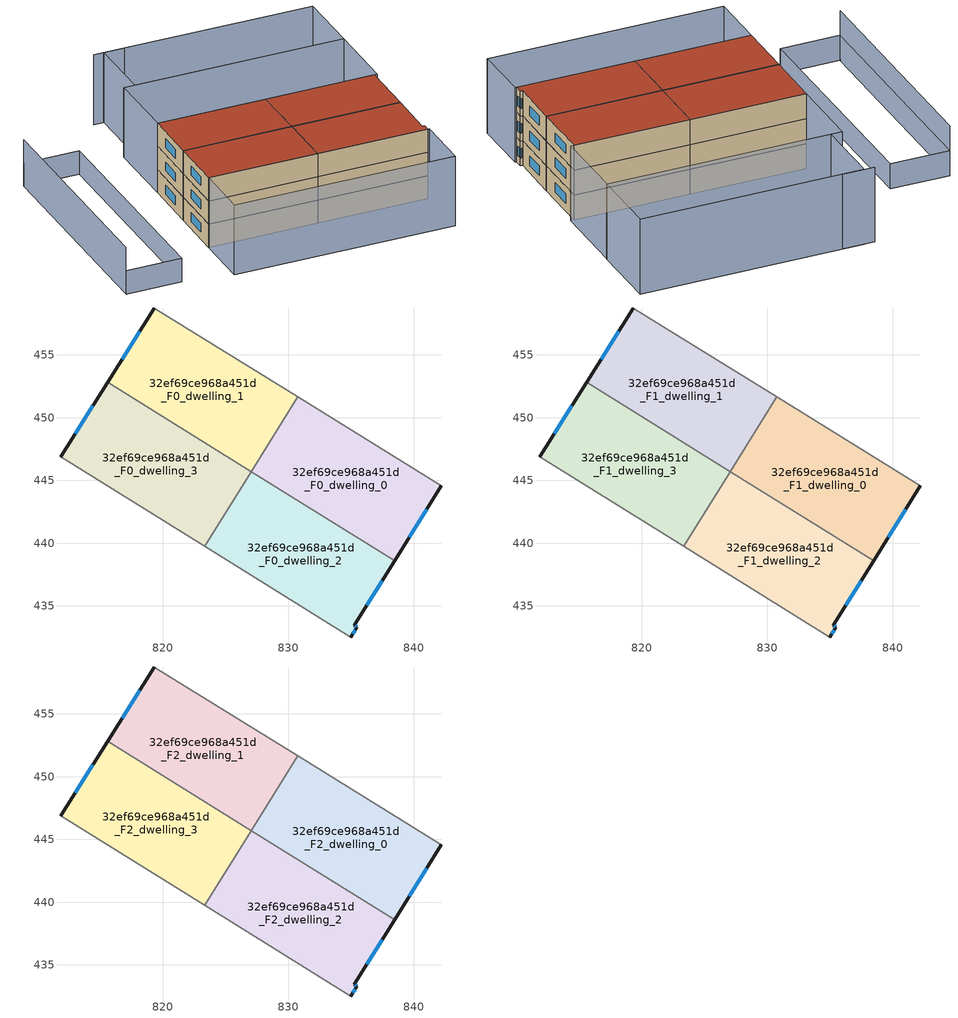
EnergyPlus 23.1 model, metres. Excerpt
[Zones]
32ef69ce968a451d_F0_dwelling_0
 floor ground (EU_floor_Construction): 842.19,444.56 838.47,438.6 827.04,445.69 830.75,451.66 z0
 wall outside (EU_wall_Construction): 838.47,438.6 842.19,444.56 z0:3
 wall adiabatic (EU_wall_Construction): 842.19,444.56 830.75,451.66 z0:3
 wall to 32ef69ce968a451d_F0_dwelling_2 (EU_wall_Construction): 827.04,445.69 838.47,438.6 z0:3
 wall to 32ef69ce968a451d_F0_dwelling_1 (EU_wall_Construction): 830.75,451.66 827.04,445.69 z0:3
 window (EU_Window_Construction): 839.63,440.46 841.03,442.7 z0.93:2.07
32ef69ce968a451d_F0_dwelling_1
 floor ground (EU_floor_Construction): 830.75,451.66 827.04,445.69 815.59,452.81 819.32,458.75 z0
 wall outside (EU_wall_Construction): 819.32,458.75 815.59,452.81 z0:3
 wall adiabatic (EU_wall_Construction): 830.75,451.66 819.32,458.75 z0:3
 wall to 32ef69ce968a451d_F0_dwelling_3 (EU_wall_Construction): 815.59,452.81 827.03,445.7 z0:3
 wall to 32ef69ce968a451d_F0_dwelling_2 (EU_wall_Construction): 827.03,445.7 827.04,445.69 z0:3
 window (EU_Window_Construction): 818.16,456.9 816.75,454.66 z0.93:2.07
32ef69ce968a451d_F0_dwelling_2
 floor ground (EU_floor_Construction): 838.47,438.6 835.25,433.45 835.47,433.31 834.98,432.52 823.33,439.75 827.03,445.7 z0
 wall outside (EU_wall_Construction): 834.98,432.52 835.47,433.31 835.25,433.45 838.47,438.6 z0:3
 wall adiabatic (EU_wall_Construction): 823.33,439.75 834.98,432.52 z0:3
 wall to 32ef69ce968a451d_F0_dwelling_3 (EU_wall_Construction): 827.03,445.7 823.33,439.75 z0:3
 window (EU_Window_Construction): 836.25,435.05 837.46,436.99 / 835.4,433.35 835.32,433.4 / 835.13,432.77 835.32,433.06 z0.93:2.07
32ef69ce968a451d_F0_dwelling_3
 floor ground (EU_floor_Construction): 827.03,445.7 823.33,439.75 811.86,446.88 815.59,452.81 z0
 wall outside (EU_wall_Construction): 815.59,452.81 811.86,446.88 z0:3
 wall adiabatic (EU_wall_Construction): 811.86,446.88 823.33,439.75 z0:3
 window (EU_Window_Construction): 814.42,450.96 813.02,448.73 z0.93:2.07
32ef69ce968a451d_F1_dwelling_0
 floor to 32ef69ce968a451d_F0_dwelling_0 (EU_floor_Construction): 842.19,444.56 838.47,438.6 827.04,445.69 830.75,451.66 z3
 wall outside (EU_wall_Construction): 838.47,438.6 842.19,444.56 z3:6
 wall adiabatic (EU_wall_Construction): 842.19,444.56 830.75,451.66 z3:6
 wall to 32ef69ce968a451d_F1_dwelling_2 (EU_wall_Construction): 827.04,445.69 838.47,438.6 z3:6
 wall to 32ef69ce968a451d_F1_dwelling_1 (EU_wall_Construction): 830.75,451.66 827.04,445.69 z3:6
 window (EU_Window_Construction): 839.63,440.46 841.03,442.7 z3.93:5.07
32ef69ce968a451d_F1_dwelling_1
 floor to 32ef69ce968a451d_F0_dwelling_1 (EU_floor_Construction): 830.75,451.66 827.04,445.69 815.59,452.81 819.32,458.75 z3
 wall outside (EU_wall_Construction): 819.32,458.75 815.59,452.81 z3:6
 wall adiabatic (EU_wall_Construction): 830.75,451.66 819.32,458.75 z3:6
 wall to 32ef69ce968a451d_F1_dwelling_3 (EU_wall_Construction): 815.59,452.81 827.03,445.7 z3:6
 wall to 32ef69ce968a451d_F1_dwelling_2 (EU_wall_Construction): 827.03,445.7 827.04,445.69 z3:6
 window (EU_Window_Construction): 818.16,456.9 816.75,454.66 z3.93:5.07
32ef69ce968a451d_F1_dwelling_2
 floor to 32ef69ce968a451d_F0_dwelling_2 (EU_floor_Construction): 838.47,438.6 835.25,433.45 835.47,433.31 834.98,432.52 823.33,439.75 827.03,445.7 z3
 wall outside (EU_wall_Construction): 834.98,432.52 835.47,433.31 835.25,433.45 838.47,438.6 z3:6
 wall adiabatic (EU_wall_Construction): 823.33,439.75 834.98,432.52 z3:6
 wall to 32ef69ce968a451d_F1_dwelling_3 (EU_wall_Construction): 827.03,445.7 823.33,439.75 z3:6
 window (EU_Window_Construction): 836.25,435.05 837.46,436.99 / 835.4,433.35 835.32,433.4 / 835.13,432.77 835.32,433.06 z3.93:5.07
32ef69ce968a451d_F1_dwelling_3
 floor to 32ef69ce968a451d_F0_dwelling_3 (EU_floor_Construction): 827.03,445.7 823.33,439.75 811.86,446.88 815.59,452.81 z3
 wall outside (EU_wall_Construction): 815.59,452.81 811.86,446.88 z3:6
 wall adiabatic (EU_wall_Construction): 811.86,446.88 823.33,439.75 z3:6
 window (EU_Window_Construction): 814.42,450.96 813.02,448.73 z3.93:5.07
32ef69ce968a451d_F2_dwelling_0
 floor to 32ef69ce968a451d_F1_dwelling_0 (EU_floor_Construction): 842.19,444.56 838.47,438.6 827.04,445.69 830.75,451.66 z6
 wall outside (EU_wall_Construction): 838.47,438.6 842.19,444.56 z6:9
 wall adiabatic (EU_wall_Construction): 842.19,444.56 830.75,451.66 z6:9
 wall to 32ef69ce968a451d_F2_dwelling_2 (EU_wall_Construction): 827.04,445.69 838.47,438.6 z6:9
 wall to 32ef69ce968a451d_F2_dwelling_1 (EU_wall_Construction): 830.75,451.66 827.04,445.69 z6:9
 window (EU_Window_Construction): 839.63,440.46 841.03,442.7 z6.93:8.07
 roof outside (EU_roof_Construction): 838.47,438.6 842.19,444.56 830.75,451.66 827.04,445.69 z9
32ef69ce968a451d_F2_dwelling_1
 floor to 32ef69ce968a451d_F1_dwelling_1 (EU_floor_Construction): 830.75,451.66 827.04,445.69 815.59,452.81 819.32,458.75 z6
 wall outside (EU_wall_Construction): 819.32,458.75 815.59,452.81 z6:9
 wall adiabatic (EU_wall_Construction): 830.75,451.66 819.32,458.75 z6:9
 wall to 32ef69ce968a451d_F2_dwelling_3 (EU_wall_Construction): 815.59,452.81 827.03,445.7 z6:9
 wall to 32ef69ce968a451d_F2_dwelling_2 (EU_wall_Construction): 827.03,445.7 827.04,445.69 z6:9
 window (EU_Window_Construction): 818.16,456.9 816.75,454.66 z6.93:8.07
 roof outside (EU_roof_Construction): 827.04,445.69 830.75,451.66 819.32,458.75 815.59,452.81 z9
32ef69ce968a451d_F2_dwelling_2
 floor to 32ef69ce968a451d_F1_dwelling_2 (EU_floor_Construction): 838.47,438.6 835.25,433.45 835.47,433.31 834.98,432.52 823.33,439.75 827.03,445.7 z6
 wall outside (EU_wall_Construction): 834.98,432.52 835.47,433.31 835.25,433.45 838.47,438.6 z6:9
 wall adiabatic (EU_wall_Construction): 823.33,439.75 834.98,432.52 z6:9
 wall to 32ef69ce968a451d_F2_dwelling_3 (EU_wall_Construction): 827.03,445.7 823.33,439.75 z6:9
 window (EU_Window_Construction): 836.25,435.05 837.46,436.99 / 835.4,433.35 835.32,433.4 / 835.13,432.77 835.32,433.06 z6.93:8.07
 roof outside (EU_roof_Construction): 835.47,433.31 835.25,433.45 838.47,438.6 827.03,445.7 823.33,439.75 834.98,432.52 z9
32ef69ce968a451d_F2_dwelling_3
 floor to 32ef69ce968a451d_F1_dwelling_3 (EU_floor_Construction): 827.03,445.7 823.33,439.75 811.86,446.88 815.59,452.81 z6
 wall outside (EU_wall_Construction): 815.59,452.81 811.86,446.88 z6:9
 wall adiabatic (EU_wall_Construction): 811.86,446.88 823.33,439.75 z6:9
 window (EU_Window_Construction): 814.42,450.96 813.02,448.73 z6.93:8.07
 roof outside (EU_roof_Construction): 823.33,439.75 827.03,445.7 815.59,452.81 811.86,446.88 z9
shading: 851.74,459.2 828.63,473.56 / 847.34,452.11 825.27,465.8 / 825.27,465.8 829.68,472.91 / 829.68,472.91 851.75,459.22 / 851.75,459.22 847.34,452.11 / 811.84,446.89 835.13,432.43 / 835.13,432.43 831.46,426.51 / 831.46,426.51 808.17,440.97 / 808.17,440.97 811.84,446.89 / 842.52,444.36 819.32,458.74 / 819.32,458.74 824.13,466.5 / 824.13,466.5 847.33,452.12 / 847.33,452.12 842.52,444.36 z0:9; 797.7,448.71 812.25,472.18 / 812.25,472.18 818.12,468.54 / 818.12,468.54 803.56,445.07 / 803.56,445.07 797.7,448.71 z0:3; 812.24,472.17 797.75,448.8 z0:6
[Building]
EU S2 Campaign: North Axis=0; Terrain=City; Solar Distribution=FullExterior
[Site:Location]
Montreal-Trudeau.Intl.AP: Latitude=45.4667; Longitude=-73.75; Time Zone=-5; Elevation=36
[SizingPeriod:WeatherFileDays]
AnnualSizingPeriod: Begin Month=1; Begin Day of Month=1; End Month=12; End Day of Month=31; Day of Week for Start Day=Monday; Use Weather File Daylight Saving Period=No; Use Weather File Rain and Snow Indicators=No
[MATERIAL]
EU_InternalMass_Material: Roughness=MediumRough; Thickness=0.1; Conductivity=1; Density=1800; Specific Heat=900; Thermal Absorptance=0.9; Solar Absorptance=0.7; Visible Absorptance=0.7
[MATERIAL:NOMASS] Roughness=MediumRough; Thermal Absorptance=0.9; Solar Absorptance=0.7; Visible Absorptance=0.7
Name | Thermal Resistance
EU_wall_NoMass; EU_floor_NoMass | 1.36485
EU_roof_NoMass | 2.55992
[WINDOWMATERIAL:SIMPLEGLAZINGSYSTEM]
EU_Window_SimpleGlazing: UFactor=3.92339; Solar Heat Gain Coefficient=0.8; Visible Transmittance=0.8
[CONSTRUCTION]
EU_wall_Construction: EU_wall_NoMass
EU_roof_Construction: EU_roof_NoMass
EU_floor_Construction: EU_floor_NoMass
EU_Window_Construction: EU_Window_SimpleGlazing
EU_InternalMass_Construction: EU_InternalMass_Material
[ZONE] Type=1; Multiplier=1; Ceiling Height=autocalculate; Floor Area=autocalculate; Part of Total Floor Area=Yes
Name | Volume
32ef69ce968a451d_F0_dwelling_0 | 283.45
32ef69ce968a451d_F1_dwelling_0; 32ef69ce968a451d_F2_dwelling_0 | 283.451
32ef69ce968a451d_F0_dwelling_1 | 283.461
32ef69ce968a451d_F1_dwelling_1; 32ef69ce968a451d_F2_dwelling_1 | 283.46
32ef69ce968a451d_F0_dwelling_2 | 283.474
32ef69ce968a451d_F1_dwelling_2; 32ef69ce968a451d_F2_dwelling_2 | 283.475
32ef69ce968a451d_F0_dwelling_3 | 283.473
32ef69ce968a451d_F1_dwelling_3; 32ef69ce968a451d_F2_dwelling_3 | 283.472
[INTERNALMASS] Construction=EU_InternalMass_Construction
Name | Zone or ZoneList | Surface Area
32ef69ce968a451d_F0_dwelling_0_EU_InternalMass | 32ef69ce968a451d_F0_dwelling_0 | 94.484
32ef69ce968a451d_F0_dwelling_1_EU_InternalMass | 32ef69ce968a451d_F0_dwelling_1 | 94.4868
32ef69ce968a451d_F0_dwelling_2_EU_InternalMass | 32ef69ce968a451d_F0_dwelling_2 | 94.4915
32ef69ce968a451d_F0_dwelling_3_EU_InternalMass | 32ef69ce968a451d_F0_dwelling_3 | 94.4909
32ef69ce968a451d_F1_dwelling_0_EU_InternalMass | 32ef69ce968a451d_F1_dwelling_0 | 94.484
32ef69ce968a451d_F1_dwelling_1_EU_InternalMass | 32ef69ce968a451d_F1_dwelling_1 | 94.4868
32ef69ce968a451d_F1_dwelling_2_EU_InternalMass | 32ef69ce968a451d_F1_dwelling_2 | 94.4915
32ef69ce968a451d_F1_dwelling_3_EU_InternalMass | 32ef69ce968a451d_F1_dwelling_3 | 94.4909
32ef69ce968a451d_F2_dwelling_0_EU_InternalMass | 32ef69ce968a451d_F2_dwelling_0 | 94.484
32ef69ce968a451d_F2_dwelling_1_EU_InternalMass | 32ef69ce968a451d_F2_dwelling_1 | 94.4868
32ef69ce968a451d_F2_dwelling_2_EU_InternalMass | 32ef69ce968a451d_F2_dwelling_2 | 94.4915
32ef69ce968a451d_F2_dwelling_3_EU_InternalMass | 32ef69ce968a451d_F2_dwelling_3 | 94.4909
[OTHEREQUIPMENT] Fuel Type=Electricity; Design Level Calculation Method=Watts/Area; Power per Zone Floor Area=1; Fraction Latent=0; Fraction Radiant=0; Fraction Lost=0; Carbon Dioxide Generation Rate=0; EndUse Subcategory=EU_Step8_InternalGains
Name | Zone or ZoneList or Space or SpaceList | Schedule
EU_Step8_InternalGain_32ef69ce968a451d_F0_dwelling_0_f000 | 32ef69ce968a451d_F0_dwelling_0 | EU_Step8_GainSchedule_32ef69ce968a451d_F0_dwelling_0_f000
EU_Step8_InternalGain_32ef69ce968a451d_F0_dwelling_1_f000 | 32ef69ce968a451d_F0_dwelling_1 | EU_Step8_GainSchedule_32ef69ce968a451d_F0_dwelling_1_f000
EU_Step8_InternalGain_32ef69ce968a451d_F0_dwelling_2_f000 | 32ef69ce968a451d_F0_dwelling_2 | EU_Step8_GainSchedule_32ef69ce968a451d_F0_dwelling_2_f000
EU_Step8_InternalGain_32ef69ce968a451d_F0_dwelling_3_f000 | 32ef69ce968a451d_F0_dwelling_3 | EU_Step8_GainSchedule_32ef69ce968a451d_F0_dwelling_3_f000
EU_Step8_InternalGain_32ef69ce968a451d_F1_dwelling_0_f000 | 32ef69ce968a451d_F1_dwelling_0 | EU_Step8_GainSchedule_32ef69ce968a451d_F1_dwelling_0_f000
EU_Step8_InternalGain_32ef69ce968a451d_F1_dwelling_1_f000 | 32ef69ce968a451d_F1_dwelling_1 | EU_Step8_GainSchedule_32ef69ce968a451d_F1_dwelling_1_f000
EU_Step8_InternalGain_32ef69ce968a451d_F1_dwelling_2_f000 | 32ef69ce968a451d_F1_dwelling_2 | EU_Step8_GainSchedule_32ef69ce968a451d_F1_dwelling_2_f000
EU_Step8_InternalGain_32ef69ce968a451d_F1_dwelling_3_f000 | 32ef69ce968a451d_F1_dwelling_3 | EU_Step8_GainSchedule_32ef69ce968a451d_F1_dwelling_3_f000
EU_Step8_InternalGain_32ef69ce968a451d_F2_dwelling_0_f000 | 32ef69ce968a451d_F2_dwelling_0 | EU_Step8_GainSchedule_32ef69ce968a451d_F2_dwelling_0_f000
EU_Step8_InternalGain_32ef69ce968a451d_F2_dwelling_1_f000 | 32ef69ce968a451d_F2_dwelling_1 | EU_Step8_GainSchedule_32ef69ce968a451d_F2_dwelling_1_f000
EU_Step8_InternalGain_32ef69ce968a451d_F2_dwelling_2_f000 | 32ef69ce968a451d_F2_dwelling_2 | EU_Step8_GainSchedule_32ef69ce968a451d_F2_dwelling_2_f000
EU_Step8_InternalGain_32ef69ce968a451d_F2_dwelling_3_f000 | 32ef69ce968a451d_F2_dwelling_3 | EU_Step8_GainSchedule_32ef69ce968a451d_F2_dwelling_3_f000
[ZONEVENTILATION:DESIGNFLOWRATE] Schedule=EU_AlwaysOn; Design Flow Rate Calculation Method=AirChanges/Hour; Air Changes per Hour=0.860309; Ventilation Type=Natural; Fan Pressure Rise=0; Fan Total Efficiency=1; Constant Term Coefficient=1; Temperature Term Coefficient=0; Velocity Term Coefficient=0; Velocity Squared Term Coefficient=0; Minimum Indoor Temperature=-100; Maximum Indoor Temperature=100; Delta Temperature=-100; Minimum Outdoor Temperature=-100; Maximum Outdoor Temperature=100; Maximum Wind Speed=40
Name | Zone or ZoneList or Space or SpaceList
EU_ConstantAir_32ef69ce968a451d_F0_dwelling_0 | 32ef69ce968a451d_F0_dwelling_0
EU_ConstantAir_32ef69ce968a451d_F0_dwelling_1 | 32ef69ce968a451d_F0_dwelling_1
EU_ConstantAir_32ef69ce968a451d_F0_dwelling_2 | 32ef69ce968a451d_F0_dwelling_2
EU_ConstantAir_32ef69ce968a451d_F0_dwelling_3 | 32ef69ce968a451d_F0_dwelling_3
EU_ConstantAir_32ef69ce968a451d_F1_dwelling_0 | 32ef69ce968a451d_F1_dwelling_0
EU_ConstantAir_32ef69ce968a451d_F1_dwelling_1 | 32ef69ce968a451d_F1_dwelling_1
EU_ConstantAir_32ef69ce968a451d_F1_dwelling_2 | 32ef69ce968a451d_F1_dwelling_2
EU_ConstantAir_32ef69ce968a451d_F1_dwelling_3 | 32ef69ce968a451d_F1_dwelling_3
EU_ConstantAir_32ef69ce968a451d_F2_dwelling_0 | 32ef69ce968a451d_F2_dwelling_0
EU_ConstantAir_32ef69ce968a451d_F2_dwelling_1 | 32ef69ce968a451d_F2_dwelling_1
EU_ConstantAir_32ef69ce968a451d_F2_dwelling_2 | 32ef69ce968a451d_F2_dwelling_2
EU_ConstantAir_32ef69ce968a451d_F2_dwelling_3 | 32ef69ce968a451d_F2_dwelling_3
[HVACTEMPLATE:THERMOSTAT] Constant Heating Setpoint=20; Constant Cooling Setpoint=50
EU_HeatOnly_32ef69ce968a451d_F0_dwelling_0; EU_HeatOnly_32ef69ce968a451d_F0_dwelling_1; EU_HeatOnly_32ef69ce968a451d_F0_dwelling_2; EU_HeatOnly_32ef69ce968a451d_F0_dwelling_3; EU_HeatOnly_32ef69ce968a451d_F1_dwelling_0; EU_HeatOnly_32ef69ce968a451d_F1_dwelling_1; EU_HeatOnly_32ef69ce968a451d_F1_dwelling_2; EU_HeatOnly_32ef69ce968a451d_F1_dwelling_3; EU_HeatOnly_32ef69ce968a451d_F2_dwelling_0; EU_HeatOnly_32ef69ce968a451d_F2_dwelling_1; EU_HeatOnly_32ef69ce968a451d_F2_dwelling_2; EU_HeatOnly_32ef69ce968a451d_F2_dwelling_3
[HVACTEMPLATE:ZONE:IDEALLOADSAIRSYSTEM] System Availability Schedule=EU_AlwaysOn; Maximum Heating Supply Air Temperature=50; Minimum Cooling Supply Air Temperature=13; Maximum Heating Supply Air Humidity Ratio=0.0156; Minimum Cooling Supply Air Humidity Ratio=0.0077; Heating Limit=NoLimit; Cooling Limit=NoLimit; Heating Availability Schedule=EU_AlwaysOn; Cooling Availability Schedule=EU_CoolingOff; Dehumidification Control Type=ConstantSensibleHeatRatio; Cooling Sensible Heat Ratio=0.7; Dehumidification Setpoint=60; Humidification Control Type=None; Humidification Setpoint=30; Outdoor Air Method=None; Outdoor Air Flow Rate per Person=0.00944; Outdoor Air Flow Rate per Zone Floor Area=0; Outdoor Air Flow Rate per Zone=0; Demand Controlled Ventilation Type=None; Outdoor Air Economizer Type=NoEconomizer; Heat Recovery Type=None; Sensible Heat Recovery Effectiveness=0.7; Latent Heat Recovery Effectiveness=0.65
Name | Template Thermostat
32ef69ce968a451d_F0_dwelling_0 | EU_HeatOnly_32ef69ce968a451d_F0_dwelling_0
32ef69ce968a451d_F0_dwelling_1 | EU_HeatOnly_32ef69ce968a451d_F0_dwelling_1
32ef69ce968a451d_F0_dwelling_2 | EU_HeatOnly_32ef69ce968a451d_F0_dwelling_2
32ef69ce968a451d_F0_dwelling_3 | EU_HeatOnly_32ef69ce968a451d_F0_dwelling_3
32ef69ce968a451d_F1_dwelling_0 | EU_HeatOnly_32ef69ce968a451d_F1_dwelling_0
32ef69ce968a451d_F1_dwelling_1 | EU_HeatOnly_32ef69ce968a451d_F1_dwelling_1
32ef69ce968a451d_F1_dwelling_2 | EU_HeatOnly_32ef69ce968a451d_F1_dwelling_2
32ef69ce968a451d_F1_dwelling_3 | EU_HeatOnly_32ef69ce968a451d_F1_dwelling_3
32ef69ce968a451d_F2_dwelling_0 | EU_HeatOnly_32ef69ce968a451d_F2_dwelling_0
32ef69ce968a451d_F2_dwelling_1 | EU_HeatOnly_32ef69ce968a451d_F2_dwelling_1
32ef69ce968a451d_F2_dwelling_2 | EU_HeatOnly_32ef69ce968a451d_F2_dwelling_2
32ef69ce968a451d_F2_dwelling_3 | EU_HeatOnly_32ef69ce968a451d_F2_dwelling_3
[SIZING:ZONE] Zone Cooling Design Supply Air Temperature Input Method=SupplyAirTemperature; Zone Cooling Design Supply Air Temperature=13; Zone Heating Design Supply Air Temperature Input Method=SupplyAirTemperature; Zone Heating Design Supply Air Temperature=50; Zone Cooling Design Supply Air Humidity Ratio=0.008; Zone Heating Design Supply Air Humidity Ratio=0.008; Cooling Design Air Flow Method=DesignDay; Cooling Design Air Flow Rate=0; Cooling Minimum Air Flow per Zone Floor Area=0.000762; Cooling Minimum Air Flow=0; Cooling Minimum Air Flow Fraction=0.2; Heating Design Air Flow Method=DesignDay; Heating Design Air Flow Rate=0; Heating Maximum Air Flow per Zone Floor Area=0.002032; Heating Maximum Air Flow=0.141576; Heating Maximum Air Flow Fraction=0.3; Account for Dedicated Outdoor Air System=No; Dedicated Outdoor Air System Control Strategy=NeutralSupplyAir; Dedicated Outdoor Air Low Setpoint Temperature for Design=autosize; Dedicated Outdoor Air High Setpoint Temperature for Design=autosize; Zone Load Sizing Method=Sensible Load Only No Latent Load; Zone Latent Cooling Design Supply Air Humidity Ratio Input Method=HumidityRatioDifference; Zone Cooling Design Supply Air Humidity Ratio Difference=0.005; Zone Latent Heating Design Supply Air Humidity Ratio Input Method=HumidityRatioDifference; Zone Humidification Design Supply Air Humidity Ratio Difference=0.005
32ef69ce968a451d_F0_dwelling_0; 32ef69ce968a451d_F0_dwelling_1; 32ef69ce968a451d_F0_dwelling_2; 32ef69ce968a451d_F0_dwelling_3; 32ef69ce968a451d_F1_dwelling_0; 32ef69ce968a451d_F1_dwelling_1; 32ef69ce968a451d_F1_dwelling_2; 32ef69ce968a451d_F1_dwelling_3; 32ef69ce968a451d_F2_dwelling_0; 32ef69ce968a451d_F2_dwelling_1; 32ef69ce968a451d_F2_dwelling_2; 32ef69ce968a451d_F2_dwelling_3
[SCHEDULE:CONSTANT]
Name | Hourly Value
EU_AlwaysOn | 1
EU_CoolingOff | 0
[SCHEDULE:FILE] Column Number=1; Rows to Skip at Top=0; Number of Hours of Data=8760; Column Separator=Comma; Interpolate to Timestep=No; Minutes per Item=60; Adjust Schedule for Daylight Savings=Yes
Name | File
EU_Step8_GainSchedule_32ef69ce968a451d_F0_dwelling_0_f000 | ../../schedules/32ef69ce968a451d/32ef69ce968a451d_F0_dwelling_0_f000_gain.csv
EU_Step8_GainSchedule_32ef69ce968a451d_F0_dwelling_1_f000 | ../../schedules/32ef69ce968a451d/32ef69ce968a451d_F0_dwelling_1_f000_gain.csv
EU_Step8_GainSchedule_32ef69ce968a451d_F0_dwelling_2_f000 | ../../schedules/32ef69ce968a451d/32ef69ce968a451d_F0_dwelling_2_f000_gain.csv
EU_Step8_GainSchedule_32ef69ce968a451d_F0_dwelling_3_f000 | ../../schedules/32ef69ce968a451d/32ef69ce968a451d_F0_dwelling_3_f000_gain.csv
EU_Step8_GainSchedule_32ef69ce968a451d_F1_dwelling_0_f000 | ../../schedules/32ef69ce968a451d/32ef69ce968a451d_F1_dwelling_0_f000_gain.csv
EU_Step8_GainSchedule_32ef69ce968a451d_F1_dwelling_1_f000 | ../../schedules/32ef69ce968a451d/32ef69ce968a451d_F1_dwelling_1_f000_gain.csv
EU_Step8_GainSchedule_32ef69ce968a451d_F1_dwelling_2_f000 | ../../schedules/32ef69ce968a451d/32ef69ce968a451d_F1_dwelling_2_f000_gain.csv
EU_Step8_GainSchedule_32ef69ce968a451d_F1_dwelling_3_f000 | ../../schedules/32ef69ce968a451d/32ef69ce968a451d_F1_dwelling_3_f000_gain.csv
EU_Step8_GainSchedule_32ef69ce968a451d_F2_dwelling_0_f000 | ../../schedules/32ef69ce968a451d/32ef69ce968a451d_F2_dwelling_0_f000_gain.csv
EU_Step8_GainSchedule_32ef69ce968a451d_F2_dwelling_1_f000 | ../../schedules/32ef69ce968a451d/32ef69ce968a451d_F2_dwelling_1_f000_gain.csv
EU_Step8_GainSchedule_32ef69ce968a451d_F2_dwelling_2_f000 | ../../schedules/32ef69ce968a451d/32ef69ce968a451d_F2_dwelling_2_f000_gain.csv
EU_Step8_GainSchedule_32ef69ce968a451d_F2_dwelling_3_f000 | ../../schedules/32ef69ce968a451d/32ef69ce968a451d_F2_dwelling_3_f000_gain.csv
